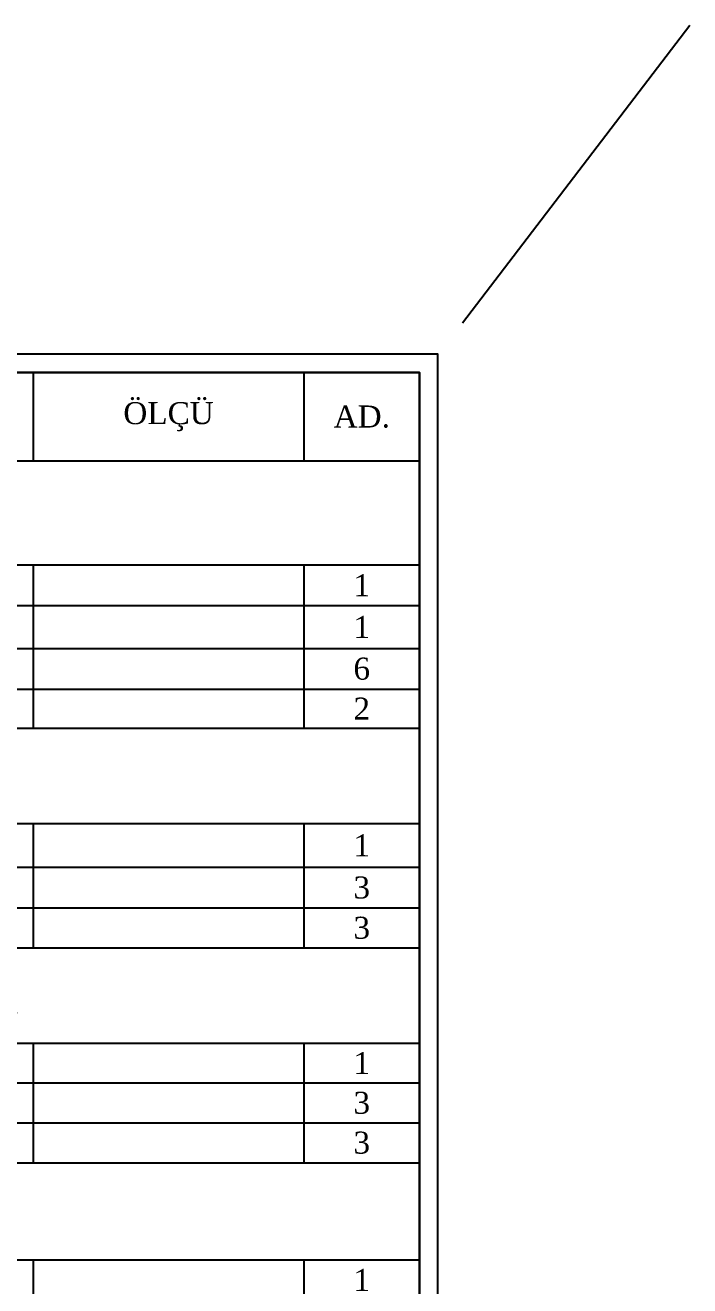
# Model space of a CAD drawing. Header units: millimetres. Extents: x 62878 to 70819, y -67946 to -61850.
# Drawn here: x 68869 to 69231, y -64796 to -64108 of the extents above; entities that cross this region are included whole.
import ezdxf

# ---------------------------------------------------------------- set-up
doc = ezdxf.new("R2010")
doc.units = ezdxf.units.MM
doc.styles.add('Halil 1', font='times.ttf', dxfattribs={"height": 12})

# ---------------------------------------------------------------- blocks, each defined once
blk = doc.blocks.new('*T151')
at = {"color": 0, "linetype": 'ByBlock', "lineweight": -2, "transparency": 16777216}
for p, q in [((0, 0), (804.29, 0)), ((0, 0), (0, -2461.36)), ((69.26, 0), (69.26, -48.15)), ((593.52, 0), (593.52, -48.15)), ((741.26, 0), (741.26, -48.15)), ((804.29, 0), (804.29, -2461.36)), ((0, -48.15), (804.29, -48.15)), ((0, -104.82), (804.29, -104.82)), ((69.26, -104.82), (69.26, -193.79)), ((593.52, -104.82), (593.52, -193.79)), ((741.26, -104.82), (741.26, -193.79)), ((0, -126.98), (804.29, -126.98)), ((0, -150.38), (804.29, -150.38)), ((0, -172.53), (804.29, -172.53)), ((0, -193.79), (804.29, -193.79)), ((0, -245.7), (804.29, -245.7)), ((69.26, -245.7), (69.26, -313.53)), ((593.52, -245.7), (593.52, -313.53)), ((741.26, -245.7), (741.26, -313.53)), ((0, -269.65), (804.29, -269.65)), ((0, -291.8), (804.29, -291.8)), ((0, -313.53), (804.29, -313.53)), ((0, -365.45), (804.29, -365.45)), ((69.26, -365.45), (69.26, -430.66)), ((593.52, -365.45), (593.52, -430.66)), ((741.26, -365.45), (741.26, -430.66)), ((0, -387.19), (804.29, -387.19)), ((0, -408.92), (804.29, -408.92)), ((0, -430.66), (804.29, -430.66)), ((0, -483.49), (804.29, -483.49)), ((69.26, -483.49), (69.26, -614.68)), ((593.52, -483.49), (593.52, -614.68)), ((741.26, -483.49), (741.26, -614.68)), ((0, -505.65), (804.29, -505.65)), ((0, -527.38), (804.29, -527.38)), ((0, -549.54), (804.29, -549.54)), ((0, -571.27), (804.29, -571.27)), ((0, -592.52), (804.29, -592.52)), ((0, -614.68), (804.29, -614.68)), ((0, -666.6), (804.29, -666.6)), ((69.26, -666.6), (69.26, -800.39)), ((593.52, -666.6), (593.52, -800.39)), ((741.26, -666.6), (741.26, -800.39)), ((0, -688.76), (804.29, -688.76)), ((0, -710.92), (804.29, -710.92)), ((0, -733.08), (804.29, -733.08)), ((0, -755.24), (804.29, -755.24)), ((0, -778.23), (804.29, -778.23)), ((0, -800.39), (804.29, -800.39)), ((0, -853.21), (804.29, -853.21)), ((69.26, -853.21), (69.26, -1263.06)), ((593.52, -853.21), (593.52, -1263.06)), ((741.26, -853.21), (741.26, -1263.06)), ((0, -875.37), (804.29, -875.37)), ((0, -897.11), (804.29, -897.11)), ((0, -918.84), (804.29, -918.84)), ((0, -941), (804.29, -941)), ((0, -962.26), (804.29, -962.26)), ((0, -983.51), (804.29, -983.51)), ((0, -1005.25), (804.29, -1005.25)), ((0, -1026.5), (804.29, -1026.5)), ((0, -1047.75), (804.29, -1047.75)), ((0, -1069.49), (804.29, -1069.49)), ((0, -1090.74), (804.29, -1090.74)), ((0, -1111.99), (804.29, -1111.99)), ((0, -1133.24), (804.29, -1133.24)), ((0, -1154.5), (804.29, -1154.5)), ((0, -1176.23), (804.29, -1176.23)), ((0, -1197.48), (804.29, -1197.48)), ((0, -1218.74), (804.29, -1218.74)), ((0, -1240.9), (804.29, -1240.9)), ((0, -1263.06), (804.29, -1263.06)), ((0, -1314.98), (804.29, -1314.98)), ((69.26, -1314.98), (69.26, -1465.62)), ((593.52, -1314.98), (593.52, -1465.62)), ((741.26, -1314.98), (741.26, -1465.62)), ((0, -1336.23), (804.29, -1336.23)), ((0, -1357.96), (804.29, -1357.96)), ((0, -1379.22), (804.29, -1379.22)), ((0, -1400.47), (804.29, -1400.47)), ((0, -1422.21), (804.29, -1422.21)), ((0, -1444.37), (804.29, -1444.37)), ((0, -1465.62), (804.29, -1465.62)), ((0, -1517.54), (804.29, -1517.54)), ((69.26, -1517.54), (69.26, -2000.61)), ((593.52, -1517.54), (593.52, -2000.61)), ((741.26, -1517.54), (741.26, -2000.61)), ((0, -1538.79), (804.29, -1538.79)), ((0, -1560.53), (804.29, -1560.53)), ((0, -1582.69), (804.29, -1582.69)), ((0, -1604.42), (804.29, -1604.42)), ((0, -1626.16), (804.29, -1626.16)), ((0, -1648.32), (804.29, -1648.32)), ((0, -1670.48), (804.29, -1670.48)), ((0, -1691.73), (804.29, -1691.73)), ((0, -1713.47), (804.29, -1713.47)), ((0, -1735.63), (804.29, -1735.63)), ((0, -1756.88), (804.29, -1756.88)), ((0, -1779.02), (804.29, -1779.02)), ((0, -1801.18), (804.29, -1801.18)), ((0, -1823.34), (804.29, -1823.34)), ((0, -1845.5), (804.29, -1845.5)), ((0, -1868.07), (804.29, -1868.07)), ((0, -1889.81), (804.29, -1889.81)), ((0, -1911.97), (804.29, -1911.97)), ((0, -1934.13), (804.29, -1934.13)), ((0, -1956.29), (804.29, -1956.29)), ((0, -1978.45), (804.29, -1978.45)), ((0, -2000.61), (804.29, -2000.61)), ((0, -2056.12), (804.29, -2056.12)), ((69.26, -2056.12), (69.26, -2342.09)), ((593.52, -2056.12), (593.52, -2342.09)), ((741.26, -2056.12), (741.26, -2342.09)), ((0, -2078.28), (804.29, -2078.28)), ((0, -2102.35), (804.29, -2102.35)), ((0, -2124.5), (804.29, -2124.5)), ((0, -2146.66), (804.29, -2146.66)), ((0, -2168.39), (804.29, -2168.39)), ((0, -2189.65), (804.29, -2189.65)), ((0, -2211.38), (804.29, -2211.38)), ((0, -2233.95), (804.29, -2233.95)), ((0, -2255.69), (804.29, -2255.69)), ((0, -2277.85), (804.29, -2277.85)), ((0, -2299.1), (804.29, -2299.1)), ((0, -2320.83), (804.29, -2320.83)), ((0, -2342.09), (804.29, -2342.09)), ((0, -2397.61), (804.29, -2397.61)), ((69.26, -2397.61), (69.26, -2461.36)), ((593.52, -2397.61), (593.52, -2461.36)), ((741.26, -2397.61), (741.26, -2461.36)), ((0, -2418.86), (804.29, -2418.86)), ((0, -2440.11), (804.29, -2440.11)), ((0, -2461.36), (804.29, -2461.36))]:
    blk.add_line(p, q, dxfattribs=at)
at = {"color": 0, "transparency": 16777216, "style": 'Halil 1'}
for s, insert, char_height, width, attachment_point in [('ÖLÇÜ', (667.39, -24.08), 12, 117.7366, 5), ('P.NO', (34.63, -24.08), 12, 39.2572, 5), ('ÜRÜN ADI', (331.39, -24.08), 12, 494.2651, 5), ('AD.', (772.78, -24.08), 12, 33.0341, 5), ('KURU DEPO', (402.15, -76.48), 20, 774.293, 5), ('K1', (34.63, -115.9), 12, 65.2572, 5), ('DİZDEN KUMANDALI EL YIKAMA LAVABOSU', (71.26, -115.9), 12, 520.2651, 4), ('1', (772.78, -115.9), 12, 59.0341, 5), ('SERVİS ARABASI, 2 KATLI ', (71.26, -138.68), 12, 520.2651, 4), ('K2', (34.63, -138.68), 12, 65.2572, 5), ('1', (772.78, -138.68), 12, 59.0341, 5), ('İSTİF RAFI, 4 KATLI', (71.26, -161.46), 12, 520.2651, 4), ('K3', (34.63, -161.46), 12, 65.2572, 5), ('6', (772.78, -161.46), 12, 59.0341, 5), ('K4', (34.63, -183.16), 12, 65.2572, 5), ('POLİETİLEN PALET', (71.26, -183.16), 12, 520.2651, 4), ('2', (772.78, -183.16), 12, 59.0341, 5), ('SOĞUK ODA', (402.15, -219.75), 20, 800.293, 5), ('C1', (34.63, -257.68), 12, 65.2572, 5), ('PANEL TİP SOĞUK ODA ', (71.26, -257.68), 12, 520.2651, 4), ('1', (772.78, -257.68), 12, 59.0341, 5), ('C2', (34.63, -280.72), 12, 65.2572, 5), ('İSTİF RAFI, 4 KATLI', (71.26, -280.72), 12, 520.2651, 4), ('3', (772.78, -280.72), 12, 59.0341, 5), ('İSTİF RAFI, 4 KATLI', (71.26, -302.67), 12, 520.2651, 4), ('C3', (34.63, -302.67), 12, 65.2572, 5), ('3', (772.78, -302.67), 12, 59.0341, 5), ('DERİN DONDURUCU ODA', (402.15, -339.49), 20, 800.293, 5), ('F1', (34.63, -376.32), 12, 65.2572, 5), ('PANEL TİP DERİN DONDURUCU ODA ', (71.26, -376.32), 12, 520.2651, 4), ('1', (772.78, -376.32), 12, 59.0341, 5), ('İSTİF RAFI, 4 KATLI ', (71.26, -398.06), 12, 520.2651, 4), ('F2', (34.63, -398.06), 12, 65.2572, 5), ('3', (772.78, -398.06), 12, 59.0341, 5), ('İSTİF RAFI, 4 KATLI', (71.26, -419.79), 12, 520.2651, 4), ('F3', (34.63, -419.79), 12, 65.2572, 5), ('3', (772.78, -419.79), 12, 59.0341, 5), ('SEBZE HAZIRLIK ', (402.15, -457.07), 20, 800.293, 5), ('ÇALIŞMA TEZGAHI, TABAN RAFLI', (71.26, -494.57), 12, 520.2651, 4), ('G1', (34.63, -494.57), 12, 65.2572, 5), ('1', (772.78, -494.57), 12, 59.0341, 5), ('G2', (34.63, -516.52), 12, 65.2572, 5), ('SEBZE YIKAMA TEZGAHI', (71.26, -516.52), 12, 520.2651, 4), ('1', (772.78, -516.52), 12, 59.0341, 5), ('ÇİFT EVYELİ ÇALIŞMA TEZGAHI', (71.26, -538.46), 12, 520.2651, 4), ('G3', (34.63, -538.46), 12, 65.2572, 5), ('1', (772.78, -538.46), 12, 59.0341, 5), ('G4', (34.63, -560.41), 12, 65.2572, 5), ('ÇALIŞMA TEZGAHI, TABAN RAFLI', (71.26, -560.41), 12, 520.2651, 4), ('1', (772.78, -560.41), 12, 59.0341, 5), ('G5', (34.63, -581.9), 12, 65.2572, 5), ('SEBZE DOĞRAMA MAKİNASI ', (71.26, -581.9), 12, 520.2651, 4), ('1', (772.78, -581.9), 12, 59.0341, 5), ('G6', (34.63, -603.6), 12, 65.2572, 5), ('POLİETİLEN TABLALI ÇALIŞMA TEZGAHI, ÇEKMECELİ ', (71.26, -603.6), 12, 520.2651, 4), ('1', (772.78, -603.6), 12, 59.0341, 5), ('ET HAZIRLIK', (402.15, -640.64), 20, 800.293, 5), ('E1', (34.63, -677.68), 12, 65.2572, 5), ('TEK EVYELİ ÇALIŞMA TEZGAHI ', (71.26, -677.68), 12, 520.2651, 4), ('1', (772.78, -677.68), 12, 59.0341, 5), ('E2', (34.63, -699.84), 12, 65.2572, 5), ('POLİETİLEN TABLALI ÇALIŞMA TEZGAHI, .ÇEKMECELİ ', (71.26, -699.84), 12, 520.2651, 4), ('1', (772.78, -699.84), 12, 59.0341, 5), ('ÇALIŞMA TEZGAHI, TABAN RAFLI ', (71.26, -722), 12, 520.2651, 4), ('E3', (34.63, -722), 12, 65.2572, 5), ('1', (772.78, -722), 12, 59.0341, 5), ('ET KIYMA MAKİNASI ', (71.26, -744.16), 12, 520.2651, 4), ('E4', (34.63, -744.16), 12, 65.2572, 5), ('1', (772.78, -744.16), 12, 59.0341, 5), ('HAMUR (KÖFTE) YOĞURMA MAKİNASI ', (71.26, -766.73), 12, 520.2651, 4), ('E5', (34.63, -766.73), 12, 65.2572, 5), ('1', (772.78, -766.73), 12, 59.0341, 5), ('E6', (34.63, -789.31), 12, 65.2572, 5), ('HAREKETLİ ÇALIŞMA TEZGAHI, TABAN RAFLI ', (71.26, -789.31), 12, 520.2651, 4), ('1', (772.78, -789.31), 12, 59.0341, 5), ('HAMUR HAZIRLIK', (402.15, -826.8), 20, 800.293, 5), ('H1', (34.63, -864.29), 12, 65.2572, 5), ('PATISERRIE FIRINI ', (71.26, -864.29), 12, 520.2651, 4), ('1', (772.78, -864.29), 12, 59.0341, 5), ('YER OCAĞI ', (71.26, -886.24), 12, 520.2651, 4), ('H2', (34.63, -886.24), 12, 65.2572, 5), ('1', (772.78, -886.24), 12, 59.0341, 5), ('DAVLUMBAZ, DUVAR TİPİ, FİLTRELİ ', (71.26, -907.98), 12, 520.2651, 4), ('H3', (34.63, -907.98), 12, 65.2572, 5), ('1', (772.78, -907.98), 12, 59.0341, 5), ('TEK EVYELİ ÇALIŞMA TEZGAHI ', (71.26, -929.92), 12, 520.2651, 4), ('H3A', (34.63, -929.92), 12, 65.2572, 5), ('1', (772.78, -929.92), 12, 59.0341, 5), ('H4', (34.63, -951.63), 12, 65.2572, 5), ('ÇALIŞMA TEZGAHI, TABAN RAFLI', (71.26, -951.63), 12, 520.2651, 4), ('1', (772.78, -951.63), 12, 59.0341, 5), ('H5', (34.63, -972.88), 12, 65.2572, 5), ('DUVAR RAFI ', (71.26, -972.88), 12, 520.2651, 4), ('1', (772.78, -972.88), 12, 59.0341, 5), ('H6', (34.63, -994.38), 12, 65.2572, 5), ('DEPO TİPİ BUZDOLABI, TEK KAPILI ', (71.26, -994.38), 12, 520.2651, 4), ('2', (772.78, -994.38), 12, 59.0341, 5), ('H7', (34.63, -1015.87), 12, 65.2572, 5), ('HAMUR YOĞURMA MAKİNASI ', (71.26, -1015.87), 12, 520.2651, 4), ('1', (772.78, -1015.87), 12, 59.0341, 5), ('PLANET MİKSER ', (71.26, -1037.12), 12, 520.2651, 4), ('H8', (34.63, -1037.12), 12, 65.2572, 5), ('1', (772.78, -1037.12), 12, 59.0341, 5), ('İSTİF RAFI, 4 KATLI ', (71.26, -1058.62), 12, 520.2651, 4), ('H9', (34.63, -1058.62), 12, 65.2572, 5), ('1', (772.78, -1058.62), 12, 59.0341, 5), ('H10', (34.63, -1080.11), 12, 65.2572, 5), ('ÇALIŞMA TEZGAHI, TABAN VE ARA RAFLI,DOLAPLI', (71.26, -1080.11), 12, 520.2651, 4), ('1', (772.78, -1080.11), 12, 59.0341, 5), ('H11', (34.63, -1101.36), 12, 65.2572, 5), ('TARTI ', (71.26, -1101.36), 12, 520.2651, 4), ('1', (772.78, -1101.36), 12, 59.0341, 5), ('H12', (34.63, -1122.62), 12, 65.2572, 5), ('MERMER TABLALI ÇALIŞMA TEZGAHI, TABAN RAFLI ', (71.26, -1122.62), 12, 520.2651, 4), ('1', (772.78, -1122.62), 12, 59.0341, 5), ('H13', (34.63, -1143.87), 12, 65.2572, 5), ('ÇALIŞMA TEZGAHI, TABAN VE ARA RAFLI,DOLAPLI', (71.26, -1143.87), 12, 520.2651, 4), ('1', (772.78, -1143.87), 12, 59.0341, 5), ('H14', (34.63, -1165.36), 12, 65.2572, 5), ('MİKSER, SETÜSTÜ ', (71.26, -1165.36), 12, 520.2651, 4), ('1', (772.78, -1165.36), 12, 59.0341, 5), ('H15', (34.63, -1186.86), 12, 65.2572, 5), ('MERMER TABLALI ÇALIŞMA TEZGAHI', (71.26, -1186.86), 12, 520.2651, 4), ('1', (772.78, -1186.86), 12, 59.0341, 5), ('H16', (34.63, -1208.11), 12, 65.2572, 5), ('UN ŞEKER ARABASI', (71.26, -1208.11), 12, 520.2651, 4), ('2', (772.78, -1208.11), 12, 59.0341, 5), ('HAREKETLİ ÇALIŞMA TEZGAHI, TABAN RAFLI ', (71.26, -1229.82), 12, 520.2651, 4), ('H17', (34.63, -1229.82), 12, 65.2572, 5), ('1', (772.78, -1229.82), 12, 59.0341, 5), ('TEPSİ TAŞIMA ARABASI ', (71.26, -1251.98), 12, 520.2651, 4), ('H18', (34.63, -1251.98), 12, 65.2572, 5), ('2', (772.78, -1251.98), 12, 59.0341, 5), ('SICAK MUTFAK', (402.15, -1289.02), 20, 800.293, 5), ('YER OCAĞI ', (71.26, -1325.6), 12, 520.2651, 4), ('M1', (34.63, -1325.6), 12, 65.2572, 5), ('5', (772.78, -1325.6), 12, 59.0341, 5), ('DAVLUMBAZ, DUVAR TİPİ, FİLTRELİ ', (71.26, -1347.1), 12, 520.2651, 4), ('M2', (34.63, -1347.1), 12, 65.2572, 5), ('1', (772.78, -1347.1), 12, 59.0341, 5), ('M3', (34.63, -1368.59), 12, 65.2572, 5), ('YEMEK FIRINI', (71.26, -1368.59), 12, 520.2651, 4), ('1', (772.78, -1368.59), 12, 59.0341, 5), ('M3A', (34.63, -1389.84), 12, 65.2572, 5), ('FIRIN ARABASI ', (71.26, -1389.84), 12, 520.2651, 4), ('1', (772.78, -1389.84), 12, 59.0341, 5), ('DAVLUMBAZ, DUVAR TİPİ', (71.26, -1411.34), 12, 520.2651, 4), ('M4', (34.63, -1411.34), 12, 65.2572, 5), ('1', (772.78, -1411.34), 12, 59.0341, 5), ('M5', (34.63, -1433.29), 12, 65.2572, 5), ('TEK EVYELİ ÇALIŞMA TEZGAHI', (71.26, -1433.29), 12, 520.2651, 4), ('1', (772.78, -1433.29), 12, 59.0341, 5), ('M6', (34.63, -1454.99), 12, 65.2572, 5), ('ÇALIŞMA TEZGAHI, TABAN VE ARA RAFLI ', (71.26, -1454.99), 12, 520.2651, 4), ('1', (772.78, -1454.99), 12, 59.0341, 5), ('SERVİS HATTI', (402.15, -1491.58), 20, 800.293, 5), ('S1', (34.63, -1528.16), 12, 65.2572, 5), ('BARDAK ÜNİTESİ', (71.26, -1528.16), 12, 520.2651, 4), ('1', (772.78, -1528.16), 12, 59.0341, 5), ('S2', (34.63, -1549.66), 12, 65.2572, 5), ('KUVER ÜNİTESİ ', (71.26, -1549.66), 12, 520.2651, 4), ('1', (772.78, -1549.66), 12, 59.0341, 5), ('S3', (34.63, -1571.61), 12, 65.2572, 5), ('SERVİS TEZGAHI', (71.26, -1571.61), 12, 520.2651, 4), ('2', (772.78, -1571.61), 12, 59.0341, 5), ('SICAK YEMEK SERVİS ÜNİTESİ ', (71.26, -1593.55), 12, 520.2651, 4), ('S4', (34.63, -1593.55), 12, 65.2572, 5), ('1', (772.78, -1593.55), 12, 59.0341, 5), ('S5', (34.63, -1615.29), 12, 65.2572, 5), ('DAVLUMBAZ', (71.26, -1615.29), 12, 520.2651, 4), ('1', (772.78, -1615.29), 12, 59.0341, 5), ('İÇECEK DOLABI ', (71.26, -1637.24), 12, 520.2651, 4), ('S6', (34.63, -1637.24), 12, 65.2572, 5), ('1', (772.78, -1637.24), 12, 59.0341, 5), ('S7', (34.63, -1659.4), 12, 65.2572, 5), ('SALATBAR ', (71.26, -1659.4), 12, 520.2651, 4), ('1', (772.78, -1659.4), 12, 59.0341, 5), ('S8', (34.63, -1681.1), 12, 65.2572, 5), ('KASA TEZGAHI', (71.26, -1681.1), 12, 520.2651, 4), ('1', (772.78, -1681.1), 12, 59.0341, 5), ('S9', (34.63, -1702.6), 12, 65.2572, 5), ('FIRIN TEZGAHI, TABAN RAFLI', (71.26, -1702.6), 12, 520.2651, 4), ('1', (772.78, -1702.6), 12, 59.0341, 5), ('PİZZA FIRINI, ÇİFT KATLI, ELK.', (71.26, -1724.55), 12, 520.2651, 4), ('S10', (34.63, -1724.55), 12, 65.2572, 5), ('1', (772.78, -1724.55), 12, 59.0341, 5), ('ÇALIŞMA TEZGAHI, TABAN VE ARA RAFLI, DOLAPLI ', (71.26, -1746.25), 12, 520.2651, 4), ('S11', (34.63, -1746.25), 12, 65.2572, 5), ('1', (772.78, -1746.25), 12, 59.0341, 5), ('DÖNER OCAĞI, 4 RADYANLI, GAZLI ', (71.26, -1767.95), 12, 520.2651, 4), ('S12', (34.63, -1767.95), 12, 65.2572, 5), ('1', (772.78, -1767.95), 12, 59.0341, 5), ('CİHAZALTI BUZDOLABI, ÇİFT SIRA ÇEKMECELİ ', (71.26, -1790.1), 12, 520.2651, 4), ('S13', (34.63, -1790.1), 12, 65.2572, 5), ('1', (772.78, -1790.1), 12, 59.0341, 5), ('S14', (34.63, -1812.26), 12, 65.2572, 5), ('4 AÇIK ALEVLİ OCAK, GAZLI, SETÜSTÜ ', (71.26, -1812.26), 12, 520.2651, 4), ('1', (772.78, -1812.26), 12, 59.0341, 5), ('MAKARNA PİŞİRİCİ, ELK., SETÜSTÜ', (71.26, -1834.42), 12, 520.2651, 4), ('S15', (34.63, -1834.42), 12, 65.2572, 5), ('1', (772.78, -1834.42), 12, 59.0341, 5), ('PLATE IZGARA, GAZLI, SETÜSTÜ', (71.26, -1856.79), 12, 520.2651, 4), ('S16', (34.63, -1856.79), 12, 65.2572, 5), ('1', (772.78, -1856.79), 12, 59.0341, 5), ('FRİTÖZ, TEK HAZNELİ, ELK., SETÜSTÜ', (71.26, -1878.94), 12, 520.2651, 4), ('S17', (34.63, -1878.94), 12, 65.2572, 5), ('1', (772.78, -1878.94), 12, 59.0341, 5), ('S18', (34.63, -1900.89), 12, 65.2572, 5), ('CİHAZALTI ÇALIŞMA TEZGAHI, TABAN RAFLI, DOLAPLI ', (71.26, -1900.89), 12, 520.2651, 4), ('1', (772.78, -1900.89), 12, 59.0341, 5), ('TEK EVYELİ ÇALIŞMA TEZGAHI, TABAN RAFLI, DOLAPLI', (71.26, -1923.05), 12, 520.2651, 4), ('S19', (34.63, -1923.05), 12, 65.2572, 5), ('1', (772.78, -1923.05), 12, 59.0341, 5), ('DAVLUMBAZ, DUVAR TİPİ, FİLTRELİ ', (71.26, -1945.21), 12, 520.2651, 4), ('S20', (34.63, -1945.21), 12, 65.2572, 5), ('1', (772.78, -1945.21), 12, 59.0341, 5), ('DEPO TİPİ BUZDOLABI, İKİ KAPILI ', (71.26, -1967.37), 12, 520.2651, 4), ('S21', (34.63, -1967.37), 12, 65.2572, 5), ('1', (772.78, -1967.37), 12, 59.0341, 5), ('S22', (34.63, -1989.53), 12, 65.2572, 5), ('ÇALIŞMA TEZGAHI, TABAN VE ARA RAFLI, DOLAPLI', (71.26, -1989.53), 12, 520.2651, 4), ('4', (772.78, -1989.53), 12, 59.0341, 5), ('BULAŞIK YIKAMA', (402.15, -2028.36), 20, 800.293, 5), ('D1', (34.63, -2067.2), 12, 65.2572, 5), ('BULAŞIK SIYIRMA TEZGAHI ', (71.26, -2067.2), 12, 520.2651, 4), ('1', (772.78, -2067.2), 12, 59.0341, 5), ('TEK EVYELİ BYM GİRİŞ TEZGAHI ', (71.26, -2090.32), 12, 520.2651, 4), ('D2', (34.63, -2090.32), 12, 65.2572, 5), ('1', (772.78, -2090.32), 12, 59.0341, 5), ('D3', (34.63, -2113.42), 12, 65.2572, 5), ('ÖN YIKAMA DUŞU ', (71.26, -2113.42), 12, 520.2651, 4), ('1', (772.78, -2113.42), 12, 59.0341, 5), ('D4', (34.63, -2135.58), 12, 65.2572, 5), ('BULAŞIK YIKAMA MAKİNASI, GİYOTİN TİP ', (71.26, -2135.58), 12, 520.2651, 4), ('1', (772.78, -2135.58), 12, 59.0341, 5), ('DAVLUMBAZ, DUVAR TİPİ', (71.26, -2157.53), 12, 520.2651, 4), ('D5', (34.63, -2157.53), 12, 65.2572, 5), ('1', (772.78, -2157.53), 12, 59.0341, 5), ('BYM ÇIKIŞ TEZGAHI ', (71.26, -2179.02), 12, 520.2651, 4), ('D6', (34.63, -2179.02), 12, 65.2572, 5), ('1', (772.78, -2179.02), 12, 59.0341, 5), ('KAZAN YIKAMA EVYESİ ', (71.26, -2200.51), 12, 520.2651, 4), ('D7', (34.63, -2200.51), 12, 65.2572, 5), ('1', (772.78, -2200.51), 12, 59.0341, 5), ('ÖN YIKAMA DUŞU, DUVARA MONTE ', (71.26, -2222.67), 12, 520.2651, 4), ('D8', (34.63, -2222.67), 12, 65.2572, 5), ('1', (772.78, -2222.67), 12, 59.0341, 5), ('D9', (34.63, -2244.82), 12, 65.2572, 5), ('DAVLUMBAZ, DUVAR TİPİ ', (71.26, -2244.82), 12, 520.2651, 4), ('1', (772.78, -2244.82), 12, 59.0341, 5), ('ÇALIŞMA TEZGAHI, TABAN RAFLI ', (71.26, -2266.77), 12, 520.2651, 4), ('D10', (34.63, -2266.77), 12, 65.2572, 5), ('1', (772.78, -2266.77), 12, 59.0341, 5), ('KAZAN TAŞIMA ARABASI ', (71.26, -2288.47), 12, 520.2651, 4), ('D11', (34.63, -2288.47), 12, 65.2572, 5), ('1', (772.78, -2288.47), 12, 59.0341, 5), ('İSTİF RAFI, 4 KATLI', (71.26, -2309.97), 12, 520.2651, 4), ('D12', (34.63, -2309.97), 12, 65.2572, 5), ('9', (772.78, -2309.97), 12, 59.0341, 5), ('D13', (34.63, -2331.46), 12, 65.2572, 5), ('TEPSİ TOPLAMA ARABASI ', (71.26, -2331.46), 12, 520.2651, 4), ('9', (772.78, -2331.46), 12, 59.0341, 5), ('YER IZGARASI', (402.15, -2369.85), 20, 800.293, 5), ('Y1', (34.63, -2408.23), 12, 65.2572, 5), ('YER IZGARASI', (71.26, -2408.23), 12, 520.2651, 4), ('4', (772.78, -2408.23), 12, 59.0341, 5), ('Y2', (34.63, -2429.48), 12, 65.2572, 5), ('YER IZGARASI', (71.26, -2429.48), 12, 520.2651, 4), ('10', (772.78, -2429.48), 12, 59.0341, 5), ('Y3', (34.63, -2450.74), 12, 65.2572, 5), ('YER IZGARASI', (71.26, -2450.74), 12, 520.2651, 4), ('2', (772.78, -2450.74), 12, 59.0341, 5)]:
    blk.add_mtext(s, dxfattribs=dict(at, insert=insert, char_height=char_height, width=width, attachment_point=attachment_point))

msp = doc.modelspace()

# ---------------------------------------------------------------- linework, layer by layer
msp.add_line((69107.28, -64270.65), (69231.22, -64108.49))
for points in [[(64978.8, -67227.8), (69093.8, -67227.8), (69093.8, -64287.8), (64978.8, -64287.8)], [(64988.8, -67217.8), (69083.8, -67217.8), (69083.8, -64297.8), (64988.8, -64297.8)]]:
    msp.add_lwpolyline(points, close=True)

# ---------------------------------------------------------------- block references
msp.add_blockref('*T151', (68279.51, -64297.8))

doc.saveas('drawing.dxf')
